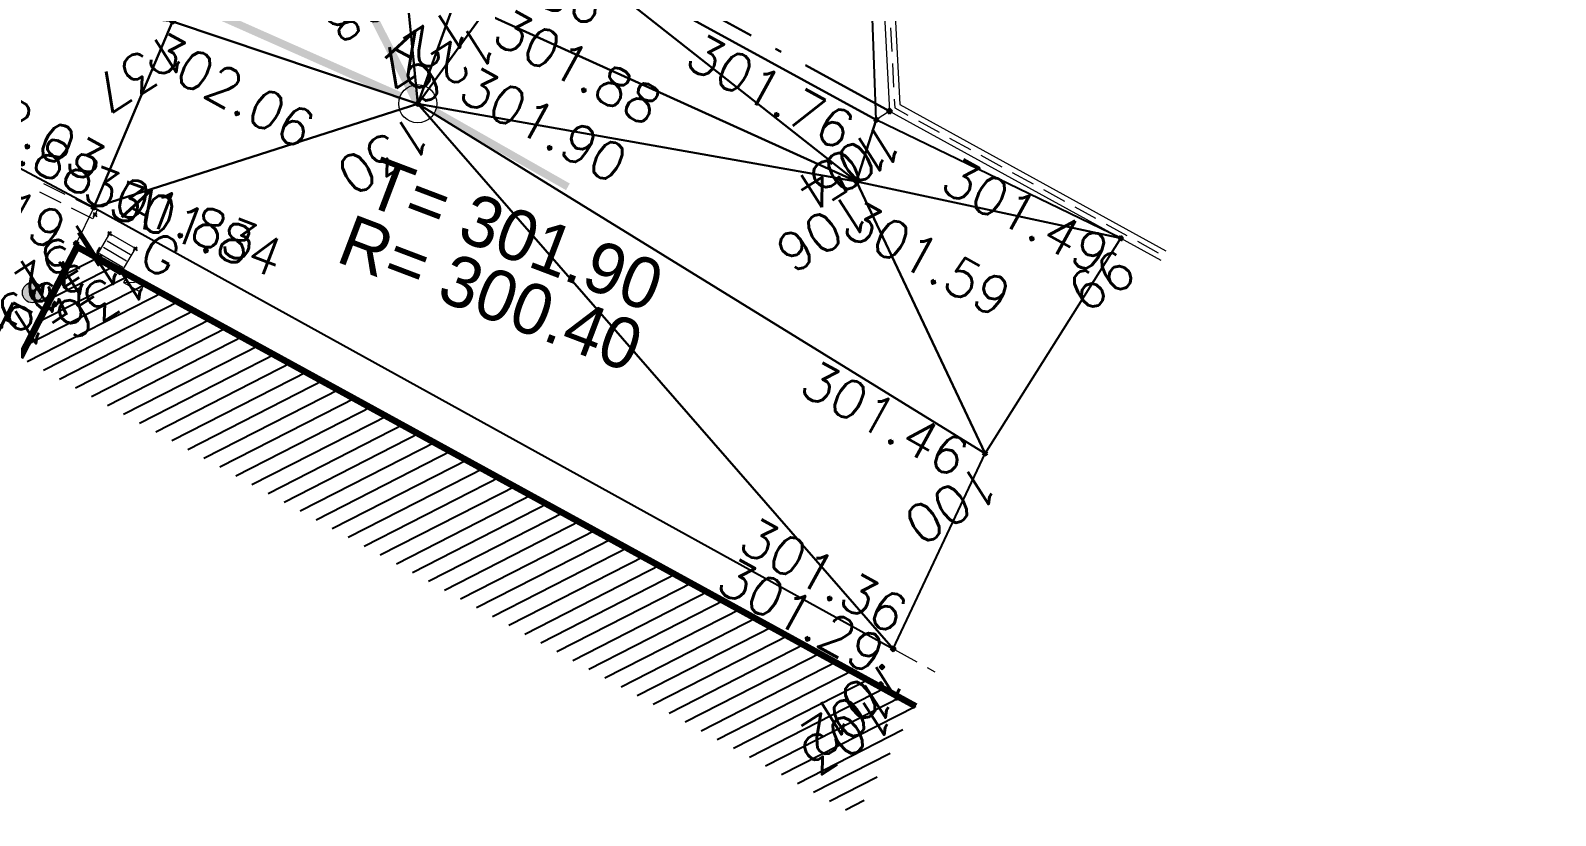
# Model space of a CAD drawing. Header units: metres. Extents: x 1851427 to 1852022, y 5183007 to 5183309.
# Drawn here: x 1851484.06 to 1851508.09, y 5183170.08 to 5183182.45 of the extents above; entities that cross this region are included whole.
import ezdxf
from ezdxf.enums import TextEntityAlignment as Align

# ---------------------------------------------------------------- set-up
doc = ezdxf.new("R2010")
doc.units = ezdxf.units.M
doc.header["$LTSCALE"] = 2.5
doc.header["$PDMODE"] = 35
doc.header["$PDSIZE"] = 0.03
for name, pattern in [('L16', [0.375, 0.3, -0.075]), ('L32', [2.5, 2, -0.1, 0.1, -0.1, 0.1, -0.1]), ('L5', [1.15, 0.8, -0.175, 0, -0.175]), ('L8', [0.225, 0.15, -0.075])]:
    doc.linetypes.add(name, pattern=pattern)
doc.layers.get('0').update_dxf_attribs({"linetype": 'CONTINUOUS', "lineweight": 30})
for name, color, linetype in [('_SSL_ASS_UN', 34, 'L32'), ('_SSL_ASS_UN_TXT', 34, 'CONTINUOUS'), ('APLAT_BLANC', 255, 'CONTINUOUS'), ('BAT', 7, 'CONTINUOUS'), ('BAT_EP', 251, 'CONTINUOUS'), ('BAT_HAC', 251, 'CONTINUOUS'), ('EU 1_Canalisations', 34, 'L32'), ('TN_', 94, 'CONTINUOUS')]:
    doc.layers.add(name, color=color, linetype=linetype)
for name, color, linetype, lineweight in [('ASS', 5, 'CONTINUOUS', 5), ('ASS_TXT', 5, 'CONTINUOUS', 5), ('CLO_MUR', 7, 'CONTINUOUS', 15), ('EAU', 4, 'CONTINUOUS', 5), ('EAU_TXT', 4, 'CONTINUOUS', 5), ('GAZ', 20, 'CONTINUOUS', 5), ('GAZ_TXT', 20, 'CONTINUOUS', 5), ('P', 7, 'CONTINUOUS', 50), ('PAR', 11, 'L5', 30), ('VOI', 251, 'CONTINUOUS', 20), ('Z', 7, 'CONTINUOUS', 9)]:
    doc.layers.add(name, color=color, linetype=linetype, lineweight=lineweight)
for name, color, linetype, plot in [('N', 1, 'CONTINUOUS', False), ('NCACHE', 7, 'CONTINUOUS', False), ('PCACHE', 7, 'CONTINUOUS', False), ('ZCACHE', 7, 'CONTINUOUS', False)]:
    doc.layers.add(name, color=color, linetype=linetype, plot=plot)
doc.styles.add('_ECRITURE', font='')
doc.styles.add('SIMPLEX', font='SIMPLEX.SHX', dxfattribs={"oblique": 27})
doc.styles.get("Standard").update_dxf_attribs({"font": 'Arial.ttf'})
doc.styles.get('_ECRITURE').set_extended_font_data('NewsGoth BT')

# ---------------------------------------------------------------- blocks, each defined once
blk = doc.blocks.new('TCPOINT')
blk.add_point((0, 0))
at = {"layer": 'N'}
blk.add_attdef('MAT', (0.2, 0.2), '', height=0.34, dxfattribs=at)
at = {"layer": 'Z', "style": 'SIMPLEX'}
blk.add_attdef('ALT', (0.2, -0.54), '', height=0.34, dxfattribs=at)
blk = doc.blocks.new('*U37')
at = {"layer": 'ASS'}
for radius in [0.3, 0.01]:
    blk.add_circle((0, 0), radius, dxfattribs=at)
at = {"layer": 'ASS_TXT', "style": 'SIMPLEX'}
blk.add_text('A', height=0.6, rotation=331.3188, dxfattribs=at).set_placement((-0.183, 0.882), align=Align.MIDDLE)
blk = doc.blocks.new('*U36')
at = {"layer": 'ASS'}
for p, q in [((0.118, 0.024), (0.118, 0.447)), ((0.235, 0.024), (0.235, 0.447)), ((0.353, 0.024), (0.353, 0.447))]:
    blk.add_line(p, q, dxfattribs=at)
at = {"layer": 'ASS', "flags": 128}
for points in [[(0, 0.47), (0, 0)], [(0.47, 0.47), (0, 0.47)], [(0.47, 0), (0.47, 0.47)], [(0, 0), (0.47, 0)]]:
    blk.add_lwpolyline(points, dxfattribs=at)
at = {"layer": 'ASS_TXT', "style": 'SIMPLEX'}
blk.add_text('A', height=0.6, rotation=91.6138, dxfattribs=at).set_placement((-0.626, 0.229), align=Align.MIDDLE)
blk = doc.blocks.new('*U35')
at = {"layer": 'GAZ'}
blk.add_lwpolyline([(0.18, 0), (0, 0.3)], dxfattribs=at)
at = {"layer": 'GAZ', "flags": 128}
for points in [[(0, 0.3), (0, 0)], [(0.18, 0.3), (0, 0.3)], [(0.18, 0), (0.18, 0.3)], [(0, 0), (0.18, 0)]]:
    blk.add_lwpolyline(points, dxfattribs=at)
at = {"layer": 'GAZ_TXT', "style": 'SIMPLEX'}
blk.add_text('G', height=0.6, rotation=90, dxfattribs=at).set_placement((-0.487, 0.296), align=Align.MIDDLE)
blk = doc.blocks.new('*U34')
at = {"layer": 'APLAT_BLANC'}
h = blk.add_hatch(color=256, dxfattribs=at)
edge = h.paths.add_edge_path()
edge.add_arc((0, 0), 0.16, 0, 360)
at = {"layer": 'EAU'}
blk.add_circle((0, 0), 0.16, dxfattribs=at)
at = {"layer": 'EAU_TXT', "style": 'SIMPLEX'}
blk.add_text('E', height=0.6, rotation=332.2183, dxfattribs=at).set_placement((-0.675, -0.643))

msp = doc.modelspace()

# ---------------------------------------------------------------- hatches: boundary and pattern name
at = {"layer": 'BAT_HAC'}
h = msp.add_hatch(dxfattribs=at)
h.set_pattern_fill('ANSI31', color=251, scale=0.075, angle=342)
h.set_pattern_definition([(27, (0, 0), (-0.10810648775, 0.212170928572), [])])
h.paths.add_polyline_path([(1851484.784, 5183179.093), (1851483.869, 5183177.314), (1851497.07, 5183170.085), (1851498.03, 5183171.839)])

# ---------------------------------------------------------------- linework, layer by layer
at = {"layer": '_SSL_ASS_UN', "const_width": 0.12, "flags": 128}
for points in [[(1851451.547, 5183198.403), (1851489.89, 5183181.416)], [(1851490.439, 5183181.173), (1851492.531, 5183179.986)]]:
    msp.add_lwpolyline(points, dxfattribs=at)
at = {"layer": 'ASS', "linetype": 'L8', "flags": 128}
for points in [[(1851485.048, 5183179.482), (1851484.205, 5183179.902)], [(1851485.115, 5183179.617), (1851484.274, 5183180.035)], [(1851485.115, 5183179.617), (1851485.048, 5183179.482)]]:
    msp.add_lwpolyline(points, dxfattribs=at)
at = {"layer": 'BAT', "flags": 128}
msp.add_lwpolyline([(1851483.869, 5183177.314), (1851484.784, 5183179.093), (1851498.03, 5183171.839)], dxfattribs=at)
at = {"layer": 'BAT_EP', "const_width": 0.08, "flags": 128}
msp.add_lwpolyline([(1851483.913, 5183177.291), (1851484.805, 5183179.024), (1851498.006, 5183171.795)], dxfattribs=at)
at = {"layer": 'CLO_MUR', "flags": 128}
for points in [[(1851497.349, 5183185.909), (1851497.598, 5183181.178), (1851501.872, 5183178.83)], [(1851497.52, 5183185.89), (1851497.763, 5183181.281), (1851501.954, 5183178.979)]]:
    msp.add_lwpolyline(points, dxfattribs=at)
at = {"layer": 'CLO_MUR', "linetype": 'L8', "flags": 128}
msp.add_lwpolyline([(1851497.436, 5183185.862), (1851497.681, 5183181.23), (1851501.913, 5183178.904)], dxfattribs=at)
at = {"layer": 'EU 1_Canalisations', "flags": 128}
msp.add_lwpolyline([(1851526.685, 5183242.334, 0.125, 0.125, 0), (1851512.207, 5183245.925, 0.125, 0.125, 0), (1851507.559, 5183245.532, 0.125, 0.125, 0), (1851486.972, 5183187.547, 0.125, 0.125, 0), (1851490.165, 5183181.295, 0, 0, 0)], format="xyseb", dxfattribs=at)
at = {"layer": 'PAR', "flags": 128}
msp.add_lwpolyline([(1851483.226, 5183189.04), (1851497.598, 5183181.178)], dxfattribs=at)
at = {"layer": 'TN_'}
for points in [[(1851492.34, 5183183.805, 301.85), (1851497.39, 5183181.042, 301.76), (1851497.208, 5183185.984, 301.9)], [(1851486.303, 5183182.589, 302.06), (1851490.165, 5183181.295, 301.9), (1851489.932, 5183183.687, 301.94)], [(1851489.932, 5183183.687, 301.94), (1851490.165, 5183181.295, 301.9), (1851490.773, 5183182.974, 301.86)], [(1851491.209, 5183182.725, 301.88), (1851497.076, 5183180.072, 301.59), (1851492.34, 5183183.805, 301.85)], [(1851492.34, 5183183.805, 301.85), (1851497.076, 5183180.072, 301.59), (1851497.39, 5183181.042, 301.76)], [(1851477.949, 5183183.455, 302.14), (1851485.06, 5183179.66, 302.03), (1851486.303, 5183182.589, 302.06)], [(1851490.773, 5183182.974, 301.86), (1851490.165, 5183181.295, 301.9), (1851491.209, 5183182.725, 301.88)], [(1851491.209, 5183182.725, 301.88), (1851490.165, 5183181.295, 301.9), (1851497.076, 5183180.072, 301.59)], [(1851485.06, 5183179.66, 302.03), (1851490.165, 5183181.295, 301.9), (1851486.303, 5183182.589, 302.06)], [(1851485.06, 5183179.66, 302.03), (1851497.656, 5183172.71, 301.36), (1851490.165, 5183181.295, 301.9)], [(1851490.165, 5183181.295, 301.9), (1851499.104, 5183175.786, 301.46), (1851497.076, 5183180.072, 301.59)], [(1851499.104, 5183175.786, 301.46), (1851490.165, 5183181.295, 301.9), (1851497.656, 5183172.71, 301.36)], [(1851497.076, 5183180.072, 301.59), (1851501.243, 5183179.176, 301.49), (1851497.39, 5183181.042, 301.76)], [(1851497.076, 5183180.072, 301.59), (1851499.104, 5183175.786, 301.46), (1851501.243, 5183179.176, 301.49)]]:
    msp.add_3dface(points, dxfattribs=at)
at = {"layer": 'VOI', "linetype": 'L16', "flags": 128}
for points in [[(1851497.598, 5183181.178), (1851497.39, 5183181.042), (1851492.34, 5183183.805), (1851490.255, 5183184.766)], [(1851485.06, 5183179.66), (1851484.784, 5183179.093)], [(1851485.06, 5183179.66), (1851498.311, 5183172.349)]]:
    msp.add_lwpolyline(points, dxfattribs=at)

# ---------------------------------------------------------------- block references
at = {"layer": 'ASS'}
msp.add_blockref('*U37', (1851490.165, 5183181.295), dxfattribs=at)
at = {"layer": 'ASS', "rotation": 239.6165297963845}
msp.add_blockref('*U36', (1851485.311, 5183179.25), dxfattribs=at)
at = {"layer": 'EAU'}
msp.add_blockref('*U34', (1851484.097, 5183178.319), dxfattribs=at)
at = {"layer": 'GAZ', "rotation": 241.293854810541}
msp.add_blockref('*U35', (1851485.617, 5183178.636), dxfattribs=at)
at = {"layer": 'P'}
ref = msp.add_blockref('TCPOINT', (1851491.209, 5183182.725, 301.88), dxfattribs=dict(at, rotation=212.5130430288477))
ref.add_attrib('MAT', '126', (1851491.178, 5183182.587, 301.88), dxfattribs={"layer": 'N', "height": 0.6, "rotation": 212.513, "style": 'SIMPLEX'})
ref.add_attrib('ALT', '301.88', dxfattribs={"layer": 'Z', "height": 0.6, "rotation": 331.3102, "style": 'SIMPLEX'}).set_placement((1851491.591, 5183182.812), align=Align.TOP_LEFT)
ref = msp.add_blockref('TCPOINT', (1851486.303, 5183182.589, 302.06), dxfattribs=dict(at, rotation=212.5130430288477))
ref.add_attrib('MAT', '137', (1851486.273, 5183182.451, 302.06), dxfattribs={"layer": 'N', "height": 0.6, "rotation": 212.513, "style": 'SIMPLEX'})
ref.add_attrib('ALT', '302.06', dxfattribs={"layer": 'Z', "height": 0.6, "rotation": 331.112, "style": 'SIMPLEX'}).set_placement((1851486.133, 5183182.451), align=Align.TOP_LEFT)
ref = msp.add_blockref('TCPOINT', (1851497.39, 5183181.042, 301.76), dxfattribs=dict(at, rotation=212.5130430288477))
ref.add_attrib('MAT', '104', (1851497.36, 5183180.903, 301.76), dxfattribs={"layer": 'N', "height": 0.6, "rotation": 212.513, "style": 'SIMPLEX'})
ref.add_attrib('ALT', '301.76', dxfattribs={"layer": 'Z', "height": 0.6, "rotation": 331.3102, "style": 'SIMPLEX'}).set_placement((1851494.628, 5183182.426), align=Align.TOP_LEFT)
ref = msp.add_blockref('TCPOINT', (1851485.06, 5183179.66, 302.03), dxfattribs=dict(at, rotation=212.5130430288477))
ref.add_attrib('MAT', '131', (1851485.029, 5183179.522, 302.03), dxfattribs={"layer": 'N', "height": 0.6, "rotation": 212.513, "style": 'SIMPLEX'})
ref.add_attrib('ALT', '302.03', dxfattribs={"layer": 'Z', "height": 0.6, "rotation": 331.112, "style": 'SIMPLEX'}).set_placement((1851482.827, 5183181.93), align=Align.TOP_LEFT)
ref = msp.add_blockref('TCPOINT', (1851490.165, 5183181.295, 301.9), dxfattribs=dict(at, rotation=212.5130430288477))
ref.add_attrib('MAT', '130', (1851490.134, 5183181.156, 301.9), dxfattribs={"layer": 'N', "height": 0.6, "rotation": 212.513, "style": 'SIMPLEX'})
ref.add_attrib('ALT', '301.90', dxfattribs={"layer": 'Z', "height": 0.6, "rotation": 331.112, "style": 'SIMPLEX'}).set_placement((1851491.056, 5183181.909), align=Align.TOP_LEFT)
ref = msp.add_blockref('TCPOINT', (1851497.598, 5183181.178), dxfattribs=dict(at, rotation=212.5130430288477))
ref.add_attrib('MAT', '105', (1851497.568, 5183181.04), dxfattribs={"layer": 'N', "height": 0.6, "rotation": 212.513, "style": 'SIMPLEX'})
ref = msp.add_blockref('TCPOINT', (1851484.784, 5183179.093, 302.19), dxfattribs=dict(at, rotation=212.5130430288477))
ref.add_attrib('MAT', '119', (1851484.754, 5183178.955, 302.19), dxfattribs={"layer": 'N', "height": 0.6, "rotation": 212.513, "style": 'SIMPLEX'})
ref.add_attrib('ALT', '302.19', dxfattribs={"layer": 'Z', "height": 0.6, "rotation": 331.112, "style": 'SIMPLEX'}).set_placement((1851482.222, 5183180.851), align=Align.TOP_LEFT)
ref = msp.add_blockref('TCPOINT', (1851501.243, 5183179.176, 301.49), dxfattribs=dict(at, rotation=212.5130430288477))
ref.add_attrib('MAT', '99', (1851501.212, 5183179.037, 301.49), dxfattribs={"layer": 'N', "height": 0.6, "rotation": 212.513, "style": 'SIMPLEX'})
ref.add_attrib('ALT', '301.49', dxfattribs={"layer": 'Z', "height": 0.6, "rotation": 331.2134, "style": 'SIMPLEX'}).set_placement((1851498.652, 5183180.477), align=Align.TOP_LEFT)
ref = msp.add_blockref('TCPOINT', (1851484.097, 5183178.319, 302.25), dxfattribs=dict(at, rotation=212.5130430288477))
ref.add_attrib('MAT', '134', (1851484.066, 5183178.181, 302.25), dxfattribs={"layer": 'N', "height": 0.6, "rotation": 212.513, "style": 'SIMPLEX'})
ref.add_attrib('ALT', '302.25', dxfattribs={"layer": 'Z', "height": 0.6, "rotation": 331.112, "style": 'SIMPLEX'}).set_placement((1851481.123, 5183180.179), align=Align.TOP_LEFT)
ref = msp.add_blockref('TCPOINT', (1851497.076, 5183180.072, 301.59), dxfattribs=dict(at, rotation=212.5130430288477))
ref.add_attrib('MAT', '106', (1851497.045, 5183179.934, 301.59), dxfattribs={"layer": 'N', "height": 0.6, "rotation": 212.513, "style": 'SIMPLEX'})
ref.add_attrib('ALT', '301.59', dxfattribs={"layer": 'Z', "height": 0.6, "rotation": 331.2134, "style": 'SIMPLEX'}).set_placement((1851497.101, 5183179.794), align=Align.TOP_LEFT)
ref = msp.add_blockref('TCPOINT', (1851499.104, 5183175.786, 301.46), dxfattribs=dict(at, rotation=212.5130430288477))
ref.add_attrib('MAT', '100', (1851499.073, 5183175.648, 301.46), dxfattribs={"layer": 'N', "height": 0.6, "rotation": 212.513, "style": 'SIMPLEX'})
ref.add_attrib('ALT', '301.46', dxfattribs={"layer": 'Z', "height": 0.6, "rotation": 331.112, "style": 'SIMPLEX'}).set_placement((1851496.432, 5183177.278), align=Align.TOP_LEFT)
ref = msp.add_blockref('TCPOINT', (1851497.656, 5183172.71, 301.36), dxfattribs=dict(at, rotation=212.5130430288477))
ref.add_attrib('MAT', '101', (1851497.625, 5183172.572, 301.36), dxfattribs={"layer": 'N', "height": 0.6, "rotation": 212.513, "style": 'SIMPLEX'})
ref.add_attrib('ALT', '301.36', dxfattribs={"layer": 'Z', "height": 0.6, "rotation": 331.112, "style": 'SIMPLEX'}).set_placement((1851495.468, 5183174.811), align=Align.TOP_LEFT)
ref = msp.add_blockref('TCPOINT', (1851497.48, 5183172.423, 301.29), dxfattribs=dict(at, rotation=212.5130430288477))
ref.add_attrib('MAT', '102', (1851497.45, 5183172.285, 301.29), dxfattribs={"layer": 'N', "height": 0.6, "rotation": 212.513, "style": 'SIMPLEX'})
ref.add_attrib('ALT', '301.29', dxfattribs={"layer": 'Z', "height": 0.6, "rotation": 331.112, "style": 'SIMPLEX'}).set_placement((1851495.12, 5183174.175), align=Align.TOP_LEFT)
ref = msp.add_blockref('TCPOINT', (1851497.46, 5183172.151), dxfattribs=dict(at, rotation=212.5130430288477))
ref.add_attrib('MAT', '103', (1851497.429, 5183172.013), dxfattribs={"layer": 'N', "height": 0.6, "rotation": 212.513, "style": 'SIMPLEX'})
at = {"layer": 'PCACHE'}
ref = msp.add_blockref('TCPOINT', (1851489.932, 5183183.687, 301.94), dxfattribs=dict(at, rotation=212.5130430288477))
ref.add_attrib('MAT', '128', (1851489.901, 5183183.549, 301.94), dxfattribs={"layer": 'NCACHE', "height": 0.6, "rotation": 212.513, "style": 'SIMPLEX'})
ref.add_attrib('ALT', '301.94', dxfattribs={"layer": 'ZCACHE', "height": 0.6, "rotation": 339.21, "style": 'SIMPLEX'}).set_placement((1851489.684, 5183184.785, 301.94), align=Align.TOP_LEFT)
ref = msp.add_blockref('TCPOINT', (1851490.773, 5183182.974, 301.86), dxfattribs=dict(at, rotation=212.5130430288477))
ref.add_attrib('MAT', '127', (1851490.742, 5183182.836, 301.86), dxfattribs={"layer": 'NCACHE', "height": 0.6, "rotation": 212.513, "style": 'SIMPLEX'})
ref.add_attrib('ALT', '301.86', dxfattribs={"layer": 'ZCACHE', "height": 0.6, "rotation": 339.21, "style": 'SIMPLEX'}).set_placement((1851490.525, 5183184.072, 301.86), align=Align.TOP_LEFT)
ref = msp.add_blockref('TCPOINT', (1851485.081, 5183179.549, 301.88), dxfattribs=dict(at, rotation=212.5130430288477))
ref.add_attrib('MAT', '132', (1851485.051, 5183179.411, 301.88), dxfattribs={"layer": 'NCACHE', "height": 0.6, "rotation": 212.513, "style": 'SIMPLEX'})
ref.add_attrib('ALT', '301.88', dxfattribs={"layer": 'ZCACHE', "height": 0.6, "rotation": 333.5249, "style": 'SIMPLEX'}).set_placement((1851482.694, 5183181.61), align=Align.TOP_LEFT)
ref = msp.add_blockref('TCPOINT', (1851485.311, 5183179.25, 301.83), dxfattribs=dict(at, rotation=212.5130430288477))
ref.add_attrib('MAT', '135', (1851485.28, 5183179.112, 301.83), dxfattribs={"layer": 'NCACHE', "height": 0.6, "rotation": 212.513, "style": 'SIMPLEX'})
ref.add_attrib('ALT', '301.83', dxfattribs={"layer": 'ZCACHE', "height": 0.6, "rotation": 339.21, "style": 'SIMPLEX'}).set_placement((1851485.063, 5183180.347, 301.83), align=Align.TOP_LEFT)
ref = msp.add_blockref('TCPOINT', (1851485.716, 5183179.012, 301.84), dxfattribs=dict(at, rotation=212.5130430288477))
ref.add_attrib('MAT', '136', (1851485.685, 5183178.874, 301.84), dxfattribs={"layer": 'NCACHE', "height": 0.6, "rotation": 212.513, "style": 'SIMPLEX'})
ref.add_attrib('ALT', '301.84', dxfattribs={"layer": 'ZCACHE', "height": 0.6, "rotation": 339.21, "style": 'SIMPLEX'}).set_placement((1851485.468, 5183180.11, 301.84), align=Align.TOP_LEFT)

# ---------------------------------------------------------------- texts
at = {"layer": '_SSL_ASS_UN_TXT', "style": '_ECRITURE'}
for s, p in [('T= 301.90', (1851489.287, 5183179.724)), ('R= 300.40', (1851488.852, 5183178.818))]:
    msp.add_text(s, height=0.8, rotation=339.21, dxfattribs=at).set_placement(p)

doc.saveas('drawing.dxf')
